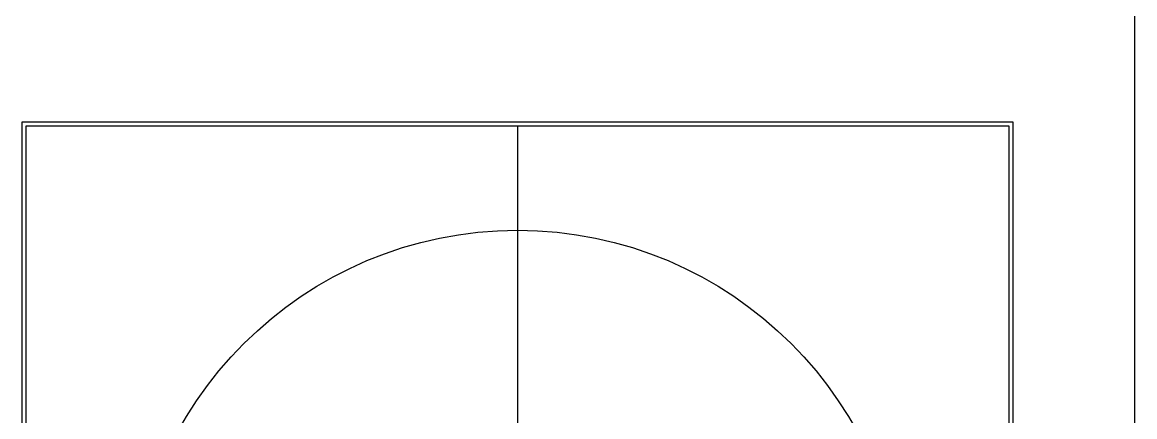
# Model space of a CAD drawing. Header units: millimetres. Extents: x 1000 to 444771, y -11148 to 590229.
# Drawn here: x 301000 to 444771, y 388885 to 439885 of the extents above; entities that cross this region are included whole.
import ezdxf

# ---------------------------------------------------------------- set-up
doc = ezdxf.new("R2010")
doc.units = ezdxf.units.MM
doc.layers.add('CLEAR', color=140, linetype='Continuous')
doc.layers.add('MASK', color=20, linetype='Continuous')

msp = doc.modelspace()

# ---------------------------------------------------------------- linework, layer by layer
for p, q in [((444771, -11148), (444771, 590229)), ((365000, 426500), (365000, 299500))]:
    msp.add_line(p, q)
msp.add_circle((365000, 363000), 50000)
at = {"layer": 'CLEAR'}
for p, q in [((301000, 427000), (429000, 427000)), ((301000, 299000), (301000, 427000)), ((429000, 427000), (429000, 299000))]:
    msp.add_line(p, q, dxfattribs=at)
at = {"layer": 'MASK'}
for p, q in [((301500, 426500), (428500, 426500)), ((301500, 299500), (301500, 426500)), ((428500, 426500), (428500, 299500))]:
    msp.add_line(p, q, dxfattribs=at)

doc.saveas('drawing.dxf')
